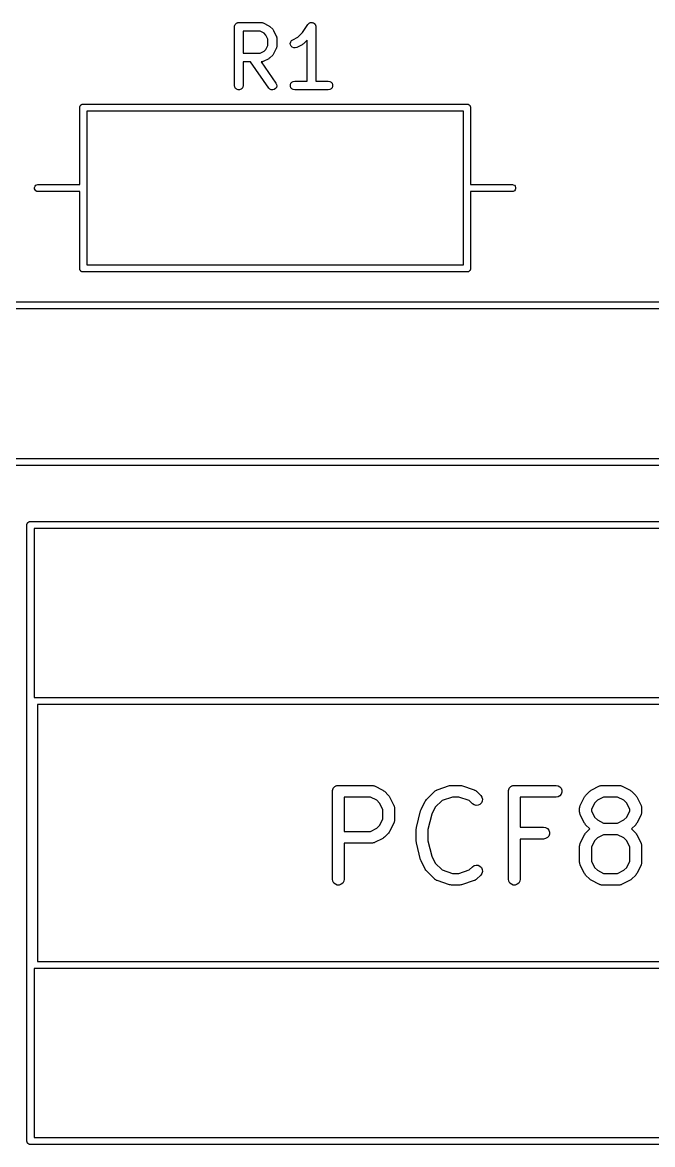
# Model space of a CAD drawing. Extents: x 0 to 100, y 0 to 100.
# Drawn here: x 34.27 to 45.01, y 59 to 78.12 of the extents above; entities that cross this region are included whole.
import ezdxf

# ---------------------------------------------------------------- set-up
doc = ezdxf.new("R2010")
doc.units = 0
doc.header["$MEASUREMENT"] = 0
doc.layers.add('BLACK', color=7, linetype='CONTINUOUS')

msp = doc.modelspace()

# ---------------------------------------------------------------- linework, layer by layer
at = {"layer": 'BLACK', "linetype": 'CONTINUOUS'}
for p, q in [((37.8869, 78.0476), (37.888, 78.0541)), ((37.8869, 77.0476), (37.8869, 78.0476)), ((37.888, 78.0606), (37.8903, 78.0668)), ((37.888, 78.0541), (37.888, 78.0606)), ((37.8903, 78.0668), (37.8914, 78.0733)), ((37.8914, 78.0733), (37.8947, 78.079)), ((37.8947, 78.079), (37.897, 78.0851)), ((37.897, 78.0851), (37.9012, 78.0901)), ((37.9012, 78.0901), (37.9045, 78.0958)), ((37.9045, 78.0958), (37.9095, 78.1)), ((37.9095, 78.1), (37.9137, 78.1051)), ((37.9137, 78.1051), (37.9194, 78.1084)), ((37.9194, 78.1084), (37.9244, 78.1126)), ((37.9244, 78.1126), (37.9306, 78.1148)), ((37.9306, 78.1148), (37.9363, 78.1181)), ((37.9363, 78.1181), (37.9427, 78.1192)), ((37.9427, 78.1192), (37.9489, 78.1215)), ((37.9489, 78.1215), (37.9554, 78.1215)), ((37.9554, 78.1215), (37.9619, 78.1226)), ((37.9619, 78.1226), (38.3429, 78.1226)), ((38.3429, 78.1226), (38.3471, 78.1219)), ((38.3471, 78.1219), (38.3514, 78.1221)), ((38.3514, 78.1221), (38.3599, 78.1196)), ((38.3599, 78.1196), (38.3685, 78.1181)), ((38.3685, 78.1181), (38.3723, 78.1159)), ((38.3723, 78.1159), (38.3764, 78.1147)), ((38.3764, 78.1147), (38.4716, 78.0671)), ((38.4716, 78.0671), (38.4813, 78.0599)), ((38.4813, 78.0599), (38.4911, 78.053)), ((38.4911, 78.053), (38.5387, 78.0054)), ((39.0465, 77.9525), (39.1376, 78.0892)), ((39.1376, 78.0892), (39.1405, 78.0922)), ((39.1405, 78.0922), (39.1425, 78.0958)), ((39.1425, 78.0958), (39.1494, 78.1016)), ((39.1494, 78.1016), (39.1556, 78.1081)), ((39.1556, 78.1081), (39.1593, 78.1099)), ((39.1593, 78.1099), (39.1625, 78.1126)), ((39.1625, 78.1126), (39.1709, 78.1156)), ((39.1709, 78.1156), (39.1789, 78.1196)), ((39.1789, 78.1196), (39.1831, 78.1201)), ((39.1831, 78.1201), (39.187, 78.1215)), ((39.187, 78.1215), (39.1959, 78.1215)), ((39.1959, 78.1215), (39.2048, 78.1225)), ((39.2048, 78.1225), (39.2089, 78.1215)), ((39.2089, 78.1215), (39.213, 78.1215)), ((39.213, 78.1215), (39.2214, 78.1184)), ((39.2214, 78.1184), (39.2301, 78.1163)), ((39.2301, 78.1163), (39.2336, 78.114)), ((39.2336, 78.114), (39.2375, 78.1126)), ((39.2375, 78.1126), (39.2444, 78.1068)), ((39.2444, 78.1068), (39.2518, 78.1019)), ((39.2518, 78.1019), (39.2543, 78.0985)), ((39.2543, 78.0985), (39.2575, 78.0958)), ((39.2575, 78.0958), (39.2619, 78.0881)), ((39.2619, 78.0881), (39.2672, 78.0809)), ((39.2672, 78.0809), (39.2684, 78.0769)), ((39.2684, 78.0769), (39.2705, 78.0733)), ((39.2705, 78.0733), (39.272, 78.0645)), ((39.272, 78.0645), (39.2745, 78.0559)), ((39.2745, 78.0559), (39.2743, 78.0517)), ((39.2743, 78.0517), (39.275, 78.0476)), ((39.275, 78.0476), (39.275, 77.1226)), ((38.0369, 77.9726), (38.0369, 77.5988)), ((38.3252, 77.9726), (38.0369, 77.9726)), ((38.3937, 77.9384), (38.3252, 77.9726)), ((38.4241, 77.908), (38.3937, 77.9384)), ((38.4583, 77.8394), (38.4241, 77.908)), ((38.4583, 77.732), (38.4583, 77.8394)), ((38.5387, 78.0054), (38.5456, 77.9956)), ((38.5456, 77.9956), (38.5528, 77.9859)), ((38.5528, 77.9859), (38.6004, 77.8907)), ((38.6004, 77.8907), (38.6016, 77.8865)), ((38.6016, 77.8865), (38.6038, 77.8828)), ((38.6038, 77.8828), (38.6053, 77.8741)), ((38.6053, 77.8741), (38.6078, 77.8657)), ((38.6078, 77.8657), (38.6076, 77.8614)), ((38.6076, 77.8614), (38.6083, 77.8571)), ((38.6083, 77.8571), (38.6083, 77.7143)), ((38.8598, 77.8135), (38.8807, 77.829)), ((38.8807, 77.829), (38.9651, 77.8712)), ((38.9651, 77.8712), (39.0465, 77.9525)), ((38.3937, 77.6331), (38.4241, 77.6635)), ((38.4241, 77.6635), (38.4583, 77.732)), ((38.6004, 77.6807), (38.5528, 77.5855)), ((38.6016, 77.6849), (38.6004, 77.6807)), ((38.6038, 77.6886), (38.6016, 77.6849)), ((38.6053, 77.6973), (38.6038, 77.6886)), ((38.6078, 77.7057), (38.6053, 77.6973)), ((38.6083, 77.7143), (38.6076, 77.71)), ((38.6076, 77.71), (38.6078, 77.7057)), ((38.8394, 77.7664), (38.8455, 77.7917)), ((38.8424, 77.7405), (38.8394, 77.7664)), ((38.854, 77.7172), (38.8424, 77.7405)), ((38.8455, 77.7917), (38.8598, 77.8135)), ((38.873, 77.6993), (38.854, 77.7172)), ((38.8969, 77.689), (38.873, 77.6993)), ((38.9229, 77.6874), (38.8969, 77.689)), ((38.9478, 77.6948), (38.9229, 77.6874)), ((39.0431, 77.7424), (38.9478, 77.6948)), ((39.0527, 77.7496), (39.0431, 77.7424)), ((39.0626, 77.7565), (39.0527, 77.7496)), ((39.125, 77.8189), (39.0626, 77.7565)), ((39.125, 77.1226), (39.125, 77.8189)), ((38.0369, 77.5988), (38.3252, 77.5988)), ((38.161, 77.4488), (38.0369, 77.4488)), ((38.0369, 77.4488), (38.0369, 77.0476)), ((38.4719, 77.0046), (38.161, 77.4488)), ((38.3252, 77.5988), (38.3937, 77.6331)), ((38.3471, 77.4496), (38.3439, 77.449)), ((38.3439, 77.449), (38.5948, 77.0906)), ((38.3514, 77.4493), (38.3471, 77.4496)), ((38.3599, 77.4518), (38.3514, 77.4493)), ((38.3685, 77.4533), (38.3599, 77.4518)), ((38.3723, 77.4555), (38.3685, 77.4533)), ((38.3764, 77.4567), (38.3723, 77.4555)), ((38.4716, 77.5043), (38.3764, 77.4567)), ((38.4813, 77.5115), (38.4716, 77.5043)), ((38.4911, 77.5184), (38.4813, 77.5115)), ((38.5387, 77.566), (38.4911, 77.5184)), ((38.5456, 77.5758), (38.5387, 77.566)), ((38.5528, 77.5855), (38.5456, 77.5758)), ((38.5948, 77.0906), (38.6058, 77.067)), ((38.6058, 77.067), (38.608, 77.0411)), ((38.8404, 77.0606), (38.8493, 77.0851)), ((38.8493, 77.0851), (38.8661, 77.1051)), ((38.8661, 77.1051), (38.8886, 77.1181)), ((38.8886, 77.1181), (38.9143, 77.1226)), ((38.9143, 77.1226), (39.125, 77.1226)), ((39.275, 77.1226), (39.4857, 77.1226)), ((39.4857, 77.1226), (39.5114, 77.1181)), ((39.5114, 77.1181), (39.5339, 77.1051)), ((39.5339, 77.1051), (39.5507, 77.0851)), ((39.5507, 77.0851), (39.5596, 77.0606)), ((37.8914, 77.022), (37.8869, 77.0476)), ((37.9045, 76.9994), (37.8914, 77.022)), ((37.9244, 76.9827), (37.9045, 76.9994)), ((37.9489, 76.9738), (37.9244, 76.9827)), ((37.9749, 76.9738), (37.9489, 76.9738)), ((37.9994, 76.9827), (37.9749, 76.9738)), ((38.0194, 76.9994), (37.9994, 76.9827)), ((38.0324, 77.022), (38.0194, 76.9994)), ((38.0369, 77.0476), (38.0324, 77.022)), ((38.4903, 76.9862), (38.4719, 77.0046)), ((38.5139, 76.9752), (38.4903, 76.9862)), ((38.5399, 76.9729), (38.5139, 76.9752)), ((38.565, 76.9796), (38.5399, 76.9729)), ((38.5864, 76.9946), (38.565, 76.9796)), ((38.6013, 77.0159), (38.5864, 76.9946)), ((38.608, 77.0411), (38.6013, 77.0159)), ((38.8404, 77.0346), (38.8404, 77.0606)), ((38.8493, 77.0101), (38.8404, 77.0346)), ((38.8661, 76.9902), (38.8493, 77.0101)), ((38.8886, 76.9771), (38.8661, 76.9902)), ((38.9143, 76.9726), (38.8886, 76.9771)), ((39.4857, 76.9726), (38.9143, 76.9726)), ((39.5114, 76.9771), (39.4857, 76.9726)), ((39.5339, 76.9902), (39.5114, 76.9771)), ((39.5507, 77.0101), (39.5339, 76.9902)), ((39.5596, 77.0346), (39.5507, 77.0101)), ((39.5596, 77.0606), (39.5596, 77.0346)), ((35.25, 76.6806), (35.2518, 76.6856)), ((35.2518, 76.6856), (35.2527, 76.6908)), ((35.2527, 76.6908), (35.2554, 76.6955)), ((35.2554, 76.6955), (35.2572, 76.7005)), ((35.2572, 76.7005), (35.2607, 76.7045)), ((35.2607, 76.7045), (35.2633, 76.7092)), ((35.2633, 76.7092), (35.2674, 76.7126)), ((35.2674, 76.7126), (35.2708, 76.7167)), ((35.2708, 76.7167), (35.2755, 76.7193)), ((35.2755, 76.7193), (35.2795, 76.7228)), ((35.2795, 76.7228), (35.2845, 76.7246)), ((35.2845, 76.7246), (35.2892, 76.7273)), ((35.2892, 76.7273), (35.2944, 76.7282)), ((35.2944, 76.7282), (35.2994, 76.73)), ((35.2994, 76.73), (35.3047, 76.73)), ((35.3047, 76.73), (35.3048, 76.73)), ((35.3048, 76.73), (41.8552, 76.73)), ((41.8552, 76.73), (41.8553, 76.73)), ((41.8553, 76.73), (41.8606, 76.73)), ((41.8606, 76.73), (41.8656, 76.7282)), ((41.8656, 76.7282), (41.8708, 76.7273)), ((41.8708, 76.7273), (41.8755, 76.7246)), ((41.8755, 76.7246), (41.8805, 76.7228)), ((41.8805, 76.7228), (41.8845, 76.7193)), ((41.8845, 76.7193), (41.8892, 76.7167)), ((41.8892, 76.7167), (41.8926, 76.7126)), ((41.8926, 76.7126), (41.8967, 76.7092)), ((41.8967, 76.7092), (41.8993, 76.7045)), ((41.8993, 76.7045), (41.9028, 76.7005)), ((41.9028, 76.7005), (41.9046, 76.6955)), ((41.9046, 76.6955), (41.9073, 76.6908)), ((41.9073, 76.6908), (41.9082, 76.6856)), ((41.9082, 76.6856), (41.91, 76.6806)), ((35.25, 76.6753), (35.25, 76.6806)), ((35.25, 76.6752), (35.25, 76.6753)), ((35.25, 75.36), (35.25, 76.6752)), ((35.37, 76.61), (35.37, 73.99)), ((41.79, 76.61), (35.37, 76.61)), ((41.79, 73.99), (41.79, 76.61)), ((41.91, 76.6806), (41.91, 76.6753)), ((41.91, 76.6753), (41.91, 76.6752)), ((41.91, 76.6752), (41.91, 75.36)), ((34.4872, 75.3305), (34.5008, 75.3467)), ((34.5008, 75.3467), (34.5192, 75.3573)), ((34.5192, 75.3573), (34.5348, 75.36)), ((34.5348, 75.36), (35.25, 75.36)), ((41.91, 75.36), (42.6252, 75.36)), ((42.6252, 75.36), (42.6408, 75.3573)), ((42.6408, 75.3573), (42.6592, 75.3467)), ((42.6592, 75.3467), (42.6728, 75.3305)), ((34.48, 75.3106), (34.4872, 75.3305)), ((34.48, 75.2894), (34.48, 75.3106)), ((34.4872, 75.2695), (34.48, 75.2894)), ((34.5008, 75.2533), (34.4872, 75.2695)), ((34.5192, 75.2427), (34.5008, 75.2533)), ((34.5348, 75.24), (34.5192, 75.2427)), ((35.25, 75.24), (34.5348, 75.24)), ((35.25, 73.9194), (35.25, 75.24)), ((42.6252, 75.24), (41.91, 75.24)), ((41.91, 75.24), (41.91, 73.9248)), ((42.6408, 75.2427), (42.6252, 75.24)), ((42.6592, 75.2533), (42.6408, 75.2427)), ((42.6728, 75.2695), (42.6592, 75.2533)), ((42.6728, 75.3305), (42.68, 75.3106)), ((42.68, 75.2894), (42.6728, 75.2695)), ((42.68, 75.3106), (42.68, 75.2894)), ((35.2518, 73.9144), (35.25, 73.9194)), ((35.2527, 73.9092), (35.2518, 73.9144)), ((35.2554, 73.9046), (35.2527, 73.9092)), ((35.2572, 73.8995), (35.2554, 73.9046)), ((35.2607, 73.8955), (35.2572, 73.8995)), ((35.2633, 73.8908), (35.2607, 73.8955)), ((35.2674, 73.8874), (35.2633, 73.8908)), ((35.2708, 73.8833), (35.2674, 73.8874)), ((35.2755, 73.8807), (35.2708, 73.8833)), ((35.2795, 73.8772), (35.2755, 73.8807)), ((35.2845, 73.8754), (35.2795, 73.8772)), ((35.2892, 73.8727), (35.2845, 73.8754)), ((35.2944, 73.8718), (35.2892, 73.8727)), ((35.2994, 73.87), (35.2944, 73.8718)), ((35.3047, 73.87), (35.2994, 73.87)), ((35.3048, 73.87), (35.3047, 73.87)), ((41.8552, 73.87), (35.3048, 73.87)), ((35.37, 73.99), (41.79, 73.99)), ((41.8553, 73.87), (41.8552, 73.87)), ((41.8606, 73.87), (41.8553, 73.87)), ((41.8656, 73.8718), (41.8606, 73.87)), ((41.8708, 73.8727), (41.8656, 73.8718)), ((41.8755, 73.8754), (41.8708, 73.8727)), ((41.8805, 73.8772), (41.8755, 73.8754)), ((41.8845, 73.8807), (41.8805, 73.8772)), ((41.8892, 73.8833), (41.8845, 73.8807)), ((41.8926, 73.8874), (41.8892, 73.8833)), ((41.8967, 73.8908), (41.8926, 73.8874)), ((41.8993, 73.8955), (41.8967, 73.8908)), ((41.9028, 73.8995), (41.8993, 73.8955)), ((41.9046, 73.9045), (41.9028, 73.8995)), ((41.9073, 73.9092), (41.9046, 73.9045)), ((41.9082, 73.9144), (41.9073, 73.9092)), ((41.91, 73.9194), (41.9082, 73.9144)), ((41.91, 73.9248), (41.91, 73.9247)), ((41.91, 73.9247), (41.91, 73.9194)), ((28.2748, 73.36), (71.7252, 73.36)), ((68.99, 73.24), (31.01, 73.24)), ((69.0552, 70.57), (30.9448, 70.57)), ((31.01, 70.69), (68.99, 70.69)), ((34.3674, 69.6026), (34.3708, 69.6067)), ((34.3708, 69.6067), (34.3755, 69.6093)), ((34.3755, 69.6093), (34.3795, 69.6128)), ((34.3795, 69.6128), (34.3845, 69.6146)), ((34.3845, 69.6146), (34.3892, 69.6173)), ((34.3892, 69.6173), (34.3944, 69.6182)), ((34.3944, 69.6182), (34.3994, 69.62)), ((34.3994, 69.62), (34.4047, 69.62)), ((34.4047, 69.62), (34.4048, 69.62)), ((34.4048, 69.62), (54.9752, 69.62)), ((34.35, 69.5706), (34.3518, 69.5756)), ((34.35, 69.5653), (34.35, 69.5706)), ((34.35, 69.5652), (34.35, 69.5653)), ((34.35, 59.0706), (34.35, 69.5652)), ((34.3518, 69.5756), (34.3527, 69.5808)), ((34.3527, 69.5808), (34.3554, 69.5855)), ((34.3554, 69.5855), (34.3572, 69.5905)), ((34.3572, 69.5905), (34.3607, 69.5945)), ((34.3607, 69.5945), (34.3633, 69.5992)), ((34.3633, 69.5992), (34.3674, 69.6026)), ((34.47, 69.5), (34.47, 66.62)), ((54.91, 69.5), (34.47, 69.5)), ((34.47, 66.62), (54.91, 66.62)), ((34.53, 66.5), (34.53, 62.12)), ((54.85, 66.5), (34.53, 66.5)), ((39.5571, 65.0214), (39.5587, 65.03)), ((39.5571, 63.5214), (39.5571, 65.0214)), ((39.5587, 65.0388), (39.5617, 65.047)), ((39.5587, 65.03), (39.5587, 65.0388)), ((39.5617, 65.047), (39.5632, 65.0556)), ((39.5632, 65.0556), (39.5675, 65.0632)), ((39.5675, 65.0632), (39.5705, 65.0714)), ((39.5705, 65.0714), (39.5762, 65.0781)), ((39.5762, 65.0781), (39.5805, 65.0857)), ((39.5805, 65.0857), (39.5872, 65.0913)), ((39.5872, 65.0913), (39.5929, 65.098)), ((39.5929, 65.098), (39.6004, 65.1024)), ((39.6004, 65.1024), (39.6071, 65.108)), ((39.6071, 65.108), (39.6154, 65.111)), ((39.6154, 65.111), (39.6229, 65.1154)), ((39.6229, 65.1154), (39.6316, 65.1169)), ((39.6316, 65.1169), (39.6398, 65.1199)), ((39.6398, 65.1199), (39.6485, 65.1199)), ((39.6485, 65.1199), (39.6571, 65.1214)), ((39.6571, 65.1214), (40.2286, 65.1214)), ((40.2286, 65.1214), (40.2342, 65.1204)), ((40.2342, 65.1204), (40.24, 65.1208)), ((40.24, 65.1208), (40.2512, 65.1174)), ((40.2512, 65.1174), (40.2628, 65.1154)), ((40.2628, 65.1154), (40.2678, 65.1125)), ((40.2678, 65.1125), (40.2733, 65.1109)), ((40.2733, 65.1109), (40.4161, 65.0394)), ((40.4161, 65.0394), (40.429, 65.0299)), ((40.429, 65.0299), (40.4421, 65.0207)), ((40.4421, 65.0207), (40.5136, 64.9493)), ((41.1579, 64.8779), (41.3007, 65.0207)), ((41.3007, 65.0207), (41.3054, 65.024)), ((41.3054, 65.024), (41.3093, 65.0283)), ((41.3093, 65.0283), (41.3196, 65.0339)), ((41.3196, 65.0339), (41.3292, 65.0406)), ((41.3292, 65.0406), (41.3347, 65.0421)), ((41.3347, 65.0421), (41.3398, 65.0449)), ((41.3398, 65.0449), (41.5541, 65.1163)), ((41.5541, 65.1163), (41.5699, 65.1186)), ((41.5699, 65.1186), (41.5857, 65.1214)), ((41.5857, 65.1214), (41.7286, 65.1214)), ((41.7286, 65.1214), (41.7444, 65.1186)), ((41.7444, 65.1186), (41.7602, 65.1163)), ((41.7602, 65.1163), (41.9745, 65.0449)), ((41.9745, 65.0449), (41.9795, 65.0421)), ((41.9795, 65.0421), (41.9851, 65.0406)), ((41.9851, 65.0406), (41.9947, 65.0339)), ((41.9947, 65.0339), (42.005, 65.0283)), ((42.005, 65.0283), (42.0088, 65.024)), ((42.0088, 65.024), (42.0136, 65.0207)), ((42.0136, 65.0207), (42.085, 64.9493)), ((42.5571, 65.0214), (42.5587, 65.03)), ((42.5571, 63.5214), (42.5571, 65.0214)), ((42.5587, 65.0388), (42.5617, 65.047)), ((42.5587, 65.03), (42.5587, 65.0388)), ((42.5617, 65.047), (42.5632, 65.0556)), ((42.5632, 65.0556), (42.5675, 65.0632)), ((42.5675, 65.0632), (42.5705, 65.0714)), ((42.5705, 65.0714), (42.5762, 65.0781)), ((42.5762, 65.0781), (42.5805, 65.0857)), ((42.5805, 65.0857), (42.5872, 65.0913)), ((42.5872, 65.0913), (42.5929, 65.098)), ((42.5929, 65.098), (42.6004, 65.1024)), ((42.6004, 65.1024), (42.6071, 65.108)), ((42.6071, 65.108), (42.6154, 65.111)), ((42.6154, 65.111), (42.6229, 65.1154)), ((42.6229, 65.1154), (42.6316, 65.1169)), ((42.6316, 65.1169), (42.6398, 65.1199)), ((42.6398, 65.1199), (42.6485, 65.1199)), ((42.6485, 65.1199), (42.6571, 65.1214)), ((42.6571, 65.1214), (43.3714, 65.1214)), ((43.3714, 65.1214), (43.4056, 65.1154)), ((43.4056, 65.1154), (43.4357, 65.098)), ((43.4357, 65.098), (43.458, 65.0714)), ((43.458, 65.0714), (43.4699, 65.0388)), ((43.4699, 65.0388), (43.4699, 65.0041)), ((43.8721, 64.9493), (43.9436, 65.0207)), ((43.9436, 65.0207), (43.9567, 65.0299)), ((43.9567, 65.0299), (43.9696, 65.0394)), ((43.9696, 65.0394), (44.1124, 65.1109)), ((44.1124, 65.1109), (44.1179, 65.1125)), ((44.1179, 65.1125), (44.1229, 65.1154)), ((44.1229, 65.1154), (44.1345, 65.1174)), ((44.1345, 65.1174), (44.1457, 65.1208)), ((44.1457, 65.1208), (44.1515, 65.1204)), ((44.1515, 65.1204), (44.1571, 65.1214)), ((44.1571, 65.1214), (44.4429, 65.1214)), ((44.4429, 65.1214), (44.4485, 65.1204)), ((44.4485, 65.1204), (44.4543, 65.1208)), ((44.4543, 65.1208), (44.4655, 65.1174)), ((44.4655, 65.1174), (44.4771, 65.1154)), ((44.4771, 65.1154), (44.4821, 65.1125)), ((44.4821, 65.1125), (44.4876, 65.1109)), ((44.4876, 65.1109), (44.6304, 65.0394)), ((44.6304, 65.0394), (44.6433, 65.0299)), ((44.6433, 65.0299), (44.6564, 65.0207)), ((44.6564, 65.0207), (44.7279, 64.9493)), ((39.7571, 64.9214), (39.7571, 64.3357)), ((40.205, 64.9214), (39.7571, 64.9214)), ((40.3122, 64.8678), (40.205, 64.9214)), ((40.3607, 64.8193), (40.3122, 64.8678)), ((40.5136, 64.9493), (40.5227, 64.9362)), ((40.5227, 64.9362), (40.5323, 64.9233)), ((40.5323, 64.9233), (40.6037, 64.7804)), ((41.0677, 64.709), (41.1391, 64.8519)), ((41.1391, 64.8519), (41.1487, 64.8647)), ((41.1487, 64.8647), (41.1579, 64.8779)), ((41.4254, 64.8626), (41.3108, 64.7479)), ((41.6019, 64.9214), (41.4254, 64.8626)), ((41.7123, 64.9214), (41.6019, 64.9214)), ((41.8888, 64.8626), (41.7123, 64.9214)), ((41.9436, 64.8079), (41.8888, 64.8626)), ((42.085, 64.9493), (42.1049, 64.9208)), ((42.1109, 64.8527), (42.0962, 64.8212)), ((42.1049, 64.9208), (42.1139, 64.8873)), ((42.1139, 64.8873), (42.1109, 64.8527)), ((43.3714, 64.9214), (42.7571, 64.9214)), ((42.7571, 64.9214), (42.7571, 64.4071)), ((43.4056, 64.9275), (43.3714, 64.9214)), ((43.4357, 64.9448), (43.4056, 64.9275)), ((43.458, 64.9714), (43.4357, 64.9448)), ((43.4699, 65.0041), (43.458, 64.9714)), ((43.782, 64.7804), (43.8534, 64.9233)), ((43.8534, 64.9233), (43.8629, 64.9361)), ((43.8629, 64.9361), (43.8721, 64.9493)), ((44.0735, 64.8678), (44.025, 64.8193)), ((44.1807, 64.9214), (44.0735, 64.8678)), ((44.4192, 64.9214), (44.1807, 64.9214)), ((44.5265, 64.8678), (44.4192, 64.9214)), ((44.575, 64.8193), (44.5265, 64.8678)), ((44.7279, 64.9493), (44.737, 64.9362)), ((44.737, 64.9362), (44.7466, 64.9233)), ((44.7466, 64.9233), (44.818, 64.7804)), ((40.4143, 64.7121), (40.3607, 64.8193)), ((40.4143, 64.545), (40.4143, 64.7121)), ((40.6037, 64.7804), (40.6054, 64.7749)), ((40.6054, 64.7749), (40.6083, 64.7699)), ((40.6083, 64.7699), (40.6103, 64.7584)), ((40.6103, 64.7584), (40.6136, 64.7471)), ((40.6136, 64.7471), (40.6133, 64.7414)), ((40.6133, 64.7414), (40.6143, 64.7357)), ((40.6143, 64.7357), (40.6143, 64.5214)), ((40.9887, 64.4028), (41.0601, 64.6885)), ((41.0601, 64.6885), (41.0646, 64.6985)), ((41.0646, 64.6985), (41.0677, 64.709)), ((41.3108, 64.7479), (41.2515, 64.6294)), ((41.972, 64.7879), (41.9436, 64.8079)), ((42.0056, 64.779), (41.972, 64.7879)), ((42.0402, 64.782), (42.0056, 64.779)), ((42.0716, 64.7967), (42.0402, 64.782)), ((42.0962, 64.8212), (42.0716, 64.7967)), ((43.7714, 64.7357), (43.7724, 64.7414)), ((43.7714, 64.6643), (43.7714, 64.7357)), ((43.7724, 64.6586), (43.7714, 64.6643)), ((43.7721, 64.7471), (43.7754, 64.7584)), ((43.7724, 64.7414), (43.7721, 64.7471)), ((43.7721, 64.6529), (43.7724, 64.6586)), ((43.7754, 64.6416), (43.7721, 64.6529)), ((43.7754, 64.7584), (43.7775, 64.7699)), ((43.7775, 64.6301), (43.7754, 64.6416)), ((43.7775, 64.7699), (43.7803, 64.7749)), ((43.7803, 64.7749), (43.782, 64.7804)), ((44.025, 64.8193), (43.9714, 64.7121)), ((43.9714, 64.7121), (43.9714, 64.6879)), ((43.9714, 64.6879), (44.025, 64.5807)), ((44.6286, 64.7121), (44.575, 64.8193)), ((44.575, 64.5807), (44.6286, 64.6879)), ((44.6286, 64.6879), (44.6286, 64.7121)), ((44.818, 64.7804), (44.8197, 64.7749)), ((44.8197, 64.7749), (44.8225, 64.7699)), ((44.8225, 64.7699), (44.8246, 64.7584)), ((44.8246, 64.6416), (44.8225, 64.6301)), ((44.8246, 64.7584), (44.8279, 64.7471)), ((44.8279, 64.6529), (44.8246, 64.6416)), ((44.8279, 64.7471), (44.8276, 64.7414)), ((44.8276, 64.7414), (44.8286, 64.7357)), ((44.8286, 64.6643), (44.8276, 64.6586)), ((44.8276, 64.6586), (44.8279, 64.6529)), ((44.8286, 64.7357), (44.8286, 64.6643)), ((40.3607, 64.4378), (40.4143, 64.545)), ((40.6037, 64.4767), (40.5323, 64.3339)), ((40.6054, 64.4822), (40.6037, 64.4767)), ((40.6083, 64.4872), (40.6054, 64.4822)), ((40.6103, 64.4988), (40.6083, 64.4872)), ((40.6136, 64.51), (40.6103, 64.4988)), ((40.6143, 64.5214), (40.6133, 64.5157)), ((40.6133, 64.5157), (40.6136, 64.51)), ((41.2515, 64.6294), (41.1857, 64.3663)), ((43.7803, 64.6251), (43.7775, 64.6301)), ((43.782, 64.6196), (43.7803, 64.6251)), ((43.8534, 64.4767), (43.782, 64.6196)), ((43.863, 64.4638), (43.8534, 64.4767)), ((43.8721, 64.4507), (43.863, 64.4638)), ((43.9436, 64.3793), (43.8721, 64.4507)), ((44.025, 64.5807), (44.0735, 64.5322)), ((44.0735, 64.5322), (44.1807, 64.4786)), ((44.1807, 64.4786), (44.4192, 64.4786)), ((44.4192, 64.4786), (44.5265, 64.5322)), ((44.5265, 64.5322), (44.575, 64.5807)), ((44.7279, 64.4507), (44.6564, 64.3793)), ((44.737, 64.4638), (44.7279, 64.4507)), ((44.7466, 64.4767), (44.737, 64.4638)), ((44.818, 64.6196), (44.7466, 64.4767)), ((44.8197, 64.6251), (44.818, 64.6196)), ((44.8225, 64.6301), (44.8197, 64.6251)), ((39.7571, 64.3357), (40.205, 64.3357)), ((40.205, 64.3357), (40.3122, 64.3893)), ((40.3122, 64.3893), (40.3607, 64.4378)), ((40.5136, 64.3079), (40.4421, 64.2364)), ((40.5228, 64.321), (40.5136, 64.3079)), ((40.5323, 64.3339), (40.5228, 64.321)), ((40.9857, 64.3786), (40.9878, 64.3906)), ((40.9857, 64.1643), (40.9857, 64.3786)), ((40.9878, 64.3906), (40.9887, 64.4028)), ((41.1857, 64.3663), (41.1857, 64.1766)), ((42.7571, 64.4071), (43.1571, 64.4071)), ((43.1571, 64.4071), (43.1913, 64.4011)), ((43.1913, 64.4011), (43.2214, 64.3837)), ((43.2214, 64.3837), (43.2437, 64.3571)), ((43.2437, 64.2571), (43.2214, 64.2305)), ((43.2437, 64.3571), (43.2556, 64.3245)), ((43.2556, 64.2898), (43.2437, 64.2571)), ((43.2556, 64.3245), (43.2556, 64.2898)), ((43.782, 64.1376), (43.8534, 64.2804)), ((43.8534, 64.2804), (43.8629, 64.2933)), ((43.8629, 64.2933), (43.8721, 64.3064)), ((43.8721, 64.3064), (43.9436, 64.3779)), ((43.9446, 64.3786), (43.9436, 64.3793)), ((43.9436, 64.3779), (43.9446, 64.3786)), ((44.1807, 64.2786), (44.0735, 64.225)), ((44.4192, 64.2786), (44.1807, 64.2786)), ((44.5265, 64.225), (44.4192, 64.2786)), ((44.6564, 64.3793), (44.6554, 64.3786)), ((44.6554, 64.3786), (44.6564, 64.3779)), ((44.6564, 64.3779), (44.7279, 64.3064)), ((44.7279, 64.3064), (44.737, 64.2933)), ((44.737, 64.2933), (44.7466, 64.2804)), ((44.7466, 64.2804), (44.818, 64.1376)), ((40.2286, 64.1357), (39.7571, 64.1357)), ((39.7571, 64.1357), (39.7571, 63.5214)), ((40.2342, 64.1367), (40.2286, 64.1357)), ((40.24, 64.1364), (40.2342, 64.1367)), ((40.2512, 64.1397), (40.24, 64.1364)), ((40.2628, 64.1417), (40.2512, 64.1397)), ((40.2678, 64.1446), (40.2628, 64.1417)), ((40.2733, 64.1463), (40.2678, 64.1446)), ((40.4161, 64.2177), (40.2733, 64.1463)), ((40.429, 64.2272), (40.4161, 64.2177)), ((40.4421, 64.2364), (40.429, 64.2272)), ((40.9878, 64.1522), (40.9857, 64.1643)), ((40.9887, 64.14), (40.9878, 64.1522)), ((41.0601, 63.8543), (40.9887, 64.14)), ((41.1857, 64.1766), (41.2515, 63.9135)), ((43.1571, 64.2071), (42.7571, 64.2071)), ((42.7571, 64.2071), (42.7571, 63.5214)), ((43.1913, 64.2132), (43.1571, 64.2071)), ((43.2214, 64.2305), (43.1913, 64.2132)), ((43.7714, 64.0929), (43.7724, 64.0985)), ((43.7714, 63.8071), (43.7714, 64.0929)), ((43.7721, 64.1043), (43.7754, 64.1155)), ((43.7724, 64.0985), (43.7721, 64.1043)), ((43.7754, 64.1155), (43.7775, 64.1271)), ((43.7775, 64.1271), (43.7803, 64.1321)), ((43.7803, 64.1321), (43.782, 64.1376)), ((44.025, 64.1765), (43.9714, 64.0692)), ((43.9714, 64.0692), (43.9714, 63.8308)), ((44.0735, 64.225), (44.025, 64.1765)), ((44.575, 64.1765), (44.5265, 64.225)), ((44.6286, 64.0693), (44.575, 64.1765)), ((44.6286, 63.8307), (44.6286, 64.0693)), ((44.818, 64.1376), (44.8197, 64.1321)), ((44.8197, 64.1321), (44.8225, 64.1271)), ((44.8225, 64.1271), (44.8246, 64.1155)), ((44.8246, 64.1155), (44.8279, 64.1043)), ((44.8279, 64.1043), (44.8276, 64.0985)), ((44.8276, 64.0985), (44.8286, 64.0929)), ((44.8286, 64.0929), (44.8286, 63.8071)), ((41.2515, 63.9135), (41.3108, 63.795)), ((41.0646, 63.8443), (41.0601, 63.8543)), ((41.0677, 63.8338), (41.0646, 63.8443)), ((41.1391, 63.691), (41.0677, 63.8338)), ((41.1487, 63.6781), (41.1391, 63.691)), ((41.3108, 63.795), (41.4254, 63.6803)), ((41.4254, 63.6803), (41.6019, 63.6214)), ((41.7123, 63.6214), (41.8888, 63.6803)), ((41.8888, 63.6803), (41.9436, 63.735)), ((41.9436, 63.735), (41.972, 63.7549)), ((41.972, 63.7549), (42.0056, 63.7639)), ((42.0056, 63.7639), (42.0402, 63.7609)), ((42.0402, 63.7609), (42.0716, 63.7462)), ((42.0716, 63.7462), (42.0962, 63.7216)), ((42.0962, 63.7216), (42.1109, 63.6902)), ((42.1109, 63.6902), (42.1139, 63.6556)), ((43.7724, 63.8015), (43.7714, 63.8071)), ((43.7721, 63.7957), (43.7724, 63.8015)), ((43.7754, 63.7845), (43.7721, 63.7957)), ((43.7775, 63.7729), (43.7754, 63.7845)), ((43.7803, 63.7679), (43.7775, 63.7729)), ((43.782, 63.7624), (43.7803, 63.7679)), ((43.8534, 63.6196), (43.782, 63.7624)), ((43.9714, 63.8308), (44.025, 63.7235)), ((44.025, 63.7235), (44.0735, 63.675)), ((44.5265, 63.675), (44.575, 63.7235)), ((44.575, 63.7235), (44.6286, 63.8307)), ((44.818, 63.7624), (44.7466, 63.6196)), ((44.8197, 63.7679), (44.818, 63.7624)), ((44.8225, 63.7729), (44.8197, 63.7679)), ((44.8246, 63.7845), (44.8225, 63.7729)), ((44.8279, 63.7957), (44.8246, 63.7845)), ((44.8286, 63.8071), (44.8276, 63.8015)), ((44.8276, 63.8015), (44.8279, 63.7957)), ((39.5632, 63.4872), (39.5571, 63.5214)), ((39.5805, 63.4571), (39.5632, 63.4872)), ((39.7511, 63.4872), (39.7337, 63.4571)), ((39.7571, 63.5214), (39.7511, 63.4872)), ((41.1579, 63.665), (41.1487, 63.6781)), ((41.3007, 63.5221), (41.1579, 63.665)), ((41.3054, 63.5188), (41.3007, 63.5221)), ((41.3093, 63.5145), (41.3054, 63.5188)), ((41.3196, 63.5089), (41.3093, 63.5145)), ((41.3292, 63.5022), (41.3196, 63.5089)), ((41.3347, 63.5007), (41.3292, 63.5022)), ((41.3398, 63.498), (41.3347, 63.5007)), ((41.5541, 63.4266), (41.3398, 63.498)), ((41.6019, 63.6214), (41.7123, 63.6214)), ((41.9745, 63.498), (41.7602, 63.4266)), ((41.9795, 63.5007), (41.9745, 63.498)), ((41.9851, 63.5022), (41.9795, 63.5007)), ((41.9947, 63.509), (41.9851, 63.5022)), ((42.005, 63.5145), (41.9947, 63.509)), ((42.0088, 63.5188), (42.005, 63.5145)), ((42.0136, 63.5221), (42.0088, 63.5188)), ((42.085, 63.5936), (42.0136, 63.5221)), ((42.1049, 63.622), (42.085, 63.5936)), ((42.1139, 63.6556), (42.1049, 63.622)), ((42.5632, 63.4872), (42.5571, 63.5214)), ((42.5805, 63.4571), (42.5632, 63.4872)), ((42.7511, 63.4872), (42.7337, 63.4571)), ((42.7571, 63.5214), (42.7511, 63.4872)), ((43.8629, 63.6067), (43.8534, 63.6196)), ((43.8721, 63.5936), (43.8629, 63.6067)), ((43.9436, 63.5221), (43.8721, 63.5936)), ((43.9567, 63.513), (43.9436, 63.5221)), ((43.9696, 63.5034), (43.9567, 63.513)), ((44.1124, 63.432), (43.9696, 63.5034)), ((44.0735, 63.675), (44.1807, 63.6214)), ((44.1807, 63.6214), (44.4192, 63.6214)), ((44.4192, 63.6214), (44.5265, 63.675)), ((44.6304, 63.5034), (44.4876, 63.432)), ((44.6433, 63.5129), (44.6304, 63.5034)), ((44.6564, 63.5221), (44.6433, 63.5129)), ((44.7279, 63.5936), (44.6564, 63.5221)), ((44.737, 63.6067), (44.7279, 63.5936)), ((44.7466, 63.6196), (44.737, 63.6067)), ((39.6071, 63.4348), (39.5805, 63.4571)), ((39.6398, 63.4229), (39.6071, 63.4348)), ((39.6745, 63.4229), (39.6398, 63.4229)), ((39.7071, 63.4348), (39.6745, 63.4229)), ((39.7337, 63.4571), (39.7071, 63.4348)), ((41.5699, 63.4242), (41.5541, 63.4266)), ((41.5857, 63.4214), (41.5699, 63.4242)), ((41.7286, 63.4214), (41.5857, 63.4214)), ((41.7444, 63.4242), (41.7286, 63.4214)), ((41.7602, 63.4266), (41.7444, 63.4242)), ((42.6071, 63.4348), (42.5805, 63.4571)), ((42.6398, 63.4229), (42.6071, 63.4348)), ((42.6745, 63.4229), (42.6398, 63.4229)), ((42.7071, 63.4348), (42.6745, 63.4229)), ((42.7337, 63.4571), (42.7071, 63.4348)), ((44.1179, 63.4303), (44.1124, 63.432)), ((44.1229, 63.4275), (44.1179, 63.4303)), ((44.1345, 63.4254), (44.1229, 63.4275)), ((44.1457, 63.4221), (44.1345, 63.4254)), ((44.1515, 63.4224), (44.1457, 63.4221)), ((44.1571, 63.4214), (44.1515, 63.4224)), ((44.4429, 63.4214), (44.1571, 63.4214)), ((44.4485, 63.4224), (44.4429, 63.4214)), ((44.4543, 63.4221), (44.4485, 63.4224)), ((44.4655, 63.4254), (44.4543, 63.4221)), ((44.4771, 63.4275), (44.4655, 63.4254)), ((44.4821, 63.4303), (44.4771, 63.4275)), ((44.4876, 63.432), (44.4821, 63.4303)), ((34.47, 62), (34.47, 59.12)), ((54.91, 62), (34.47, 62)), ((34.53, 62.12), (54.85, 62.12)), ((34.47, 59.12), (54.91, 59.12)), ((34.35, 59.0494), (34.35, 59.0706)), ((34.3518, 59.0444), (34.35, 59.0494)), ((34.3528, 59.0392), (34.3518, 59.0444)), ((34.3554, 59.0345), (34.3528, 59.0392)), ((34.3572, 59.0295), (34.3554, 59.0345)), ((34.3607, 59.0255), (34.3572, 59.0295)), ((34.3633, 59.0208), (34.3607, 59.0255)), ((34.3674, 59.0174), (34.3633, 59.0208)), ((34.3708, 59.0133), (34.3674, 59.0174)), ((34.3755, 59.0107), (34.3708, 59.0133)), ((34.3795, 59.0072), (34.3755, 59.0107)), ((34.3845, 59.0054), (34.3795, 59.0072)), ((34.3892, 59.0027), (34.3845, 59.0054)), ((34.3944, 59.0018), (34.3892, 59.0027)), ((34.3994, 59), (34.3944, 59.0018)), ((34.4047, 59), (34.3994, 59)), ((34.4048, 59), (34.4047, 59)), ((54.9752, 59), (34.4048, 59))]:
    msp.add_line(p, q, dxfattribs=at)

doc.saveas('drawing.dxf')
